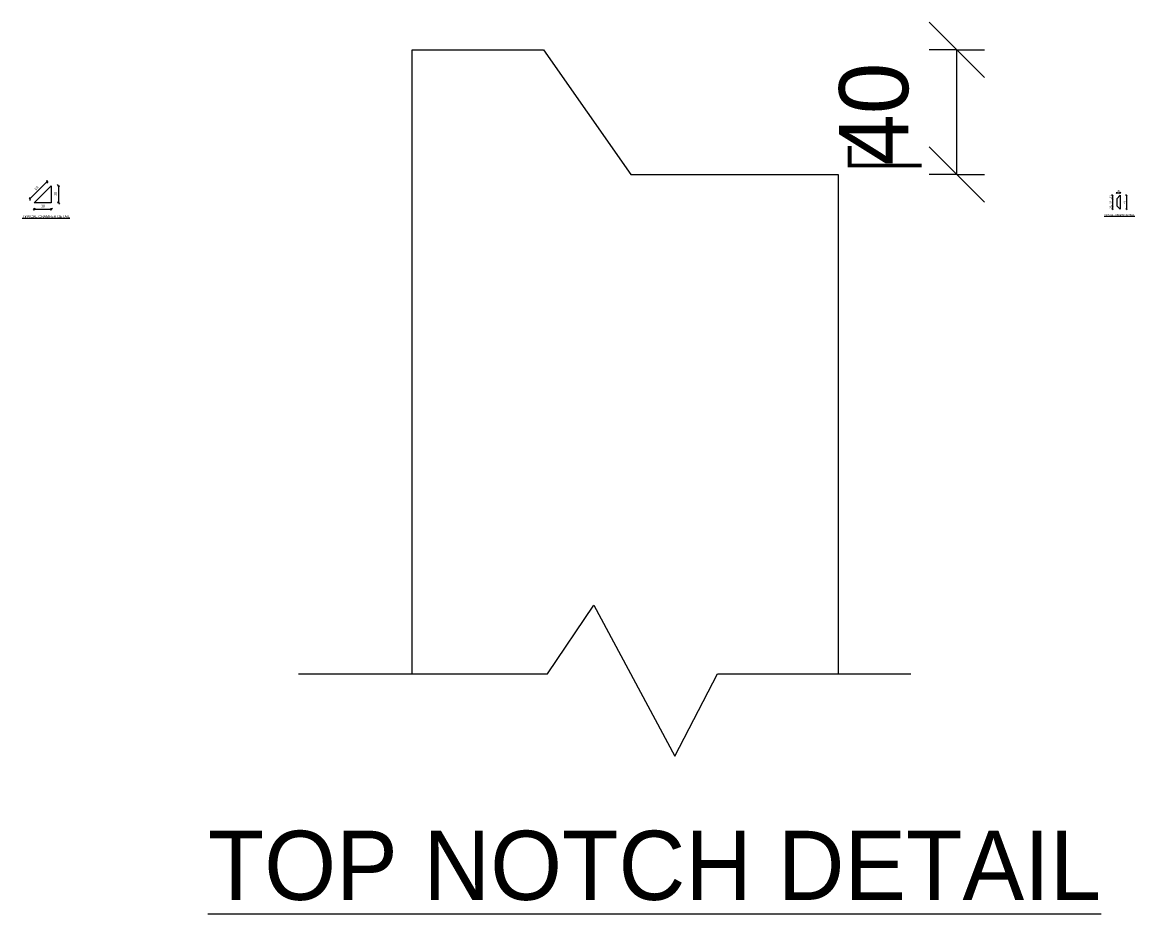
# Model space of a CAD drawing. Header units: millimetres. Extents: x -14573 to -64, y -12208 to 18539.
# Drawn here: x -3284 to -64, y 1067 to 3645 of the extents above; entities that cross this region are included whole.
import ezdxf

# ---------------------------------------------------------------- set-up
doc = ezdxf.new("R2010")
doc.units = ezdxf.units.MM
for name, color, linetype, lineweight in [('A-ANNO-DIMS', 211, 'Continuous', 9), ('A-ANNO-DIMS-2', 211, 'Continuous', 9), ('A-ANNO-DIMS-3', 211, 'Continuous', 9), ('A-ANNO-DIMS-80', 211, 'Continuous', 9), ('A-DETL-THIN', 151, 'Continuous', 18), ('G-ANNO-TEXT', 231, 'Continuous', 9)]:
    doc.layers.add(name, color=color, linetype=linetype, lineweight=lineweight)
doc.styles.add('Arial_2', font='arial.ttf', dxfattribs={"height": 7.5})
doc.styles.add('Arial_3', font='arial.ttf', dxfattribs={"height": 5})
doc.styles.add('Nirmala UI Semilight_2', font='NirmalaS.ttf', dxfattribs={"height": 7.5})
doc.styles.add('Nirmala UI Semilight_3', font='NirmalaS.ttf', dxfattribs={"height": 200})
doc.styles.add('Nirmala UI Semilight_4', font='NirmalaS.ttf', dxfattribs={"height": 200})
doc.styles.add('Nirmala UI Semilight_5', font='NirmalaS.ttf', dxfattribs={"height": 5})
doc.dimstyles.new('Arrow_Filled_-_2_5_NI_UI_2', dxfattribs={"dimscale": 304.8, "dimtxt": 7.85523, "dimasz": 0.019685, "dimexe": 0.009843, "dimexo": 0.0625, "dimgap": 0.009843, "dimtad": 1, "dimdec": 4, "dimzin": 0, "dimdsep": 46, "dimtxsty": 'Nirmala UI Semilight_2', "dimblk1": 'OBLIQUE', "dimblk2": 'OBLIQUE', "dimsah": 1, "dimcen": 0.09, "dimazin": 0, "dimtfac": 1, "dimtdec": 4, "dimtix": 1, "dimtmove": 0, "dimatfit": 3, "dimfxl": 0.009843, "dimfxlon": 1, "dimtvp": 1, "dimtolj": 1, "dimtzin": 0, "dimarcsym": 2})
doc.dimstyles.new('Arrow_Filled_-_2_5_NI_UI_4', dxfattribs={"dimscale": 304.8, "dimtxt": 209.472789, "dimasz": 0.524934, "dimexe": 0.262467, "dimexo": 0.0625, "dimgap": 0.262467, "dimtad": 1, "dimdec": 4, "dimzin": 0, "dimdsep": 46, "dimtxsty": 'Nirmala UI Semilight_3', "dimblk1": 'OBLIQUE', "dimblk2": 'OBLIQUE', "dimsah": 1, "dimcen": 0.09, "dimazin": 0, "dimtfac": 1, "dimtdec": 4, "dimtix": 1, "dimtmove": 0, "dimatfit": 3, "dimfxl": 0.262467, "dimfxlon": 1, "dimtvp": 1, "dimtolj": 1, "dimtzin": 0, "dimarcsym": 2})
doc.dimstyles.new('Arrow_Filled_-_2_5_NI_UI_5', dxfattribs={"dimscale": 304.8, "dimtxt": 5.23682, "dimasz": 0.013123, "dimexe": 0.006562, "dimexo": 0.0625, "dimgap": 0.006562, "dimtad": 1, "dimdec": 4, "dimzin": 0, "dimdsep": 46, "dimtxsty": 'Nirmala UI Semilight_5', "dimblk1": 'OBLIQUE', "dimblk2": 'OBLIQUE', "dimsah": 1, "dimcen": 0.09, "dimazin": 0, "dimtfac": 1, "dimtdec": 4, "dimtix": 1, "dimtmove": 0, "dimatfit": 3, "dimfxl": 0.006562, "dimfxlon": 1, "dimtvp": 1, "dimtolj": 1, "dimtzin": 0, "dimarcsym": 2})

# ---------------------------------------------------------------- blocks, each defined once
blk = doc.blocks.new('DIMBLOCK32-CHAMFER DETAIL')
at = {"layer": 'A-ANNO-DIMS-3'}
for p, q in [((-3249.7, 3104.9), (-3252.7, 3101.9)), ((-3249.7, 3104.9), (-3246.7, 3107.9)), ((-3249.7, 3104.9), (-3249.7, 3107.9)), ((-3249.7, 3104.9), (-3199.7, 3104.9)), ((-3249.7, 3104.9), (-3249.7, 3101.9)), ((-3199.7, 3104.9), (-3202.7, 3101.9)), ((-3199.7, 3104.9), (-3196.7, 3107.9)), ((-3199.7, 3104.9), (-3199.7, 3107.9)), ((-3199.7, 3104.9), (-3199.7, 3101.9))]:
    blk.add_line(p, q, dxfattribs=at)
at = {"layer": 'A-ANNO-DIMS-3', "color": 0, "insert": (-3229.6, 3117.7), "char_height": 7.5, "width": 11.654, "attachment_point": 1, "line_spacing_factor": 1.142579, "style": 'Nirmala UI Semilight_2'}
blk.add_mtext('\u202a10', dxfattribs=at)
blk = doc.blocks.new('_Oblique')
at = {"color": 0, "linetype": 'ByBlock', "lineweight": -2}
blk.add_line((-0.5, -0.5), (0.5, 0.5), dxfattribs=at)
blk = doc.blocks.new('DIMBLOCK33-CHAMFER DETAIL')
at = {"layer": 'A-ANNO-DIMS-3'}
for p, q in [((-3178.7, 3172.8), (-3181.7, 3175.8)), ((-3178.7, 3172.8), (-3181.7, 3172.8)), ((-3178.7, 3172.8), (-3178.7, 3122.8)), ((-3178.7, 3172.8), (-3175.7, 3169.8)), ((-3178.7, 3172.8), (-3175.7, 3172.8)), ((-3178.7, 3122.8), (-3181.7, 3125.8)), ((-3178.7, 3122.8), (-3181.7, 3122.8)), ((-3178.7, 3122.8), (-3175.7, 3119.8)), ((-3178.7, 3122.8), (-3175.7, 3122.8))]:
    blk.add_line(p, q, dxfattribs=at)
at = {"layer": 'A-ANNO-DIMS-3', "color": 0, "insert": (-3191.5, 3142.9), "char_height": 7.5, "width": 11.654, "attachment_point": 1, "rotation": 90, "line_spacing_factor": 1.142579, "style": 'Nirmala UI Semilight_2'}
blk.add_mtext('\u202a10', dxfattribs=at)
blk = doc.blocks.new('DIMBLOCK34-CHAMFER DETAIL')
at = {"layer": 'A-ANNO-DIMS-3'}
for p, q in [((-3211.6, 3184.7), (-3211.6, 3188.9)), ((-3261.6, 3134.7), (-3211.6, 3184.7)), ((-3211.6, 3184.7), (-3213.7, 3186.8)), ((-3211.6, 3184.7), (-3211.6, 3180.4)), ((-3211.6, 3184.7), (-3209.5, 3182.5)), ((-3261.6, 3134.7), (-3263.7, 3136.8)), ((-3261.6, 3134.7), (-3261.6, 3138.9)), ((-3261.6, 3134.7), (-3261.6, 3130.4)), ((-3261.6, 3134.7), (-3259.5, 3132.5))]:
    blk.add_line(p, q, dxfattribs=at)
at = {"layer": 'A-ANNO-DIMS-3', "color": 0, "insert": (-3249.1, 3165.2), "char_height": 7.5, "width": 11.826, "attachment_point": 1, "rotation": 45, "line_spacing_factor": 1.142579, "style": 'Nirmala UI Semilight_2'}
blk.add_mtext('\u202a14', dxfattribs=at)
blk = doc.blocks.new('DIMBLOCK38-TOP NOTCH DETAIL')
at = {"layer": 'A-ANNO-DIMS-80'}
for p, q in [((-579, 3565.5), (-659, 3645.5)), ((-579, 3565.5), (-659, 3565.5)), ((-579, 3205), (-579, 3565.5)), ((-579, 3565.5), (-499, 3485.5)), ((-579, 3565.5), (-499, 3565.5)), ((-579, 3205), (-659, 3285)), ((-579, 3205), (-659, 3205)), ((-579, 3205), (-499, 3125)), ((-579, 3205), (-499, 3205))]:
    blk.add_line(p, q, dxfattribs=at)
at = {"layer": 'A-ANNO-DIMS-80', "color": 0, "insert": (-919.9, 3231), "char_height": 200, "width": 370.196, "attachment_point": 1, "rotation": 90, "line_spacing_factor": 1.142579, "style": 'Nirmala UI Semilight_3'}
blk.add_mtext('\u202a40', dxfattribs=at)
blk = doc.blocks.new('DIMBLOCK39-GROOVE DETAIL')
at = {"layer": 'A-ANNO-DIMS-2'}
for p, q in [((-116.5, 3152), (-118.5, 3150)), ((-116.5, 3152), (-114.5, 3154)), ((-116.5, 3152), (-116.5, 3154)), ((-116.5, 3152), (-106.5, 3152)), ((-116.5, 3152), (-116.5, 3150)), ((-106.5, 3152), (-108.5, 3150)), ((-106.5, 3152), (-104.5, 3154)), ((-106.5, 3152), (-106.5, 3154)), ((-106.5, 3152), (-106.5, 3150))]:
    blk.add_line(p, q, dxfattribs=at)
at = {"layer": 'A-ANNO-DIMS-2', "color": 0, "insert": (-114.7, 3160.6), "char_height": 5, "width": 7.77, "attachment_point": 1, "line_spacing_factor": 1.142579, "style": 'Nirmala UI Semilight_5'}
blk.add_mtext('10', dxfattribs=at)
blk = doc.blocks.new('DIMBLOCK40-GROOVE DETAIL')
at = {"layer": 'A-ANNO-DIMS-2'}
for p, q in [((-128.6, 3144.9), (-130.6, 3146.9)), ((-128.6, 3144.9), (-130.6, 3144.9)), ((-128.6, 3134.9), (-130.6, 3136.9)), ((-128.6, 3134.9), (-130.6, 3134.9)), ((-128.6, 3144.9), (-128.6, 3134.9)), ((-128.6, 3144.9), (-126.6, 3142.9)), ((-128.6, 3144.9), (-126.6, 3144.9)), ((-128.6, 3134.9), (-126.6, 3132.9)), ((-128.6, 3134.9), (-126.6, 3134.9))]:
    blk.add_line(p, q, dxfattribs=at)
at = {"layer": 'A-ANNO-DIMS-2', "color": 0, "insert": (-137.1, 3136.7), "char_height": 5, "width": 7.77, "attachment_point": 1, "rotation": 90, "line_spacing_factor": 1.142579, "style": 'Nirmala UI Semilight_5'}
blk.add_mtext('10', dxfattribs=at)
blk = doc.blocks.new('DIMBLOCK41-GROOVE DETAIL')
at = {"layer": 'A-ANNO-DIMS-2'}
for p, q in [((-128.6, 3134.9), (-130.6, 3136.9)), ((-128.6, 3134.9), (-130.6, 3134.9)), ((-128.6, 3134.9), (-128.6, 3114.9)), ((-128.6, 3134.9), (-126.6, 3132.9)), ((-128.6, 3134.9), (-126.6, 3134.9)), ((-128.6, 3114.9), (-130.6, 3116.9)), ((-128.6, 3114.9), (-130.6, 3114.9)), ((-128.6, 3114.9), (-126.6, 3112.9)), ((-128.6, 3114.9), (-126.6, 3114.9))]:
    blk.add_line(p, q, dxfattribs=at)
at = {"layer": 'A-ANNO-DIMS-2', "color": 0, "insert": (-137.1, 3121.1), "char_height": 5, "width": 9.141, "attachment_point": 1, "rotation": 90, "line_spacing_factor": 1.142579, "style": 'Nirmala UI Semilight_5'}
blk.add_mtext('20', dxfattribs=at)
blk = doc.blocks.new('DIMBLOCK42-GROOVE DETAIL')
at = {"layer": 'A-ANNO-DIMS-2'}
for p, q in [((-128.6, 3114.9), (-130.6, 3116.9)), ((-128.6, 3114.9), (-130.6, 3114.9)), ((-128.6, 3104.9), (-130.6, 3106.9)), ((-128.6, 3104.9), (-130.6, 3104.9)), ((-128.6, 3114.9), (-128.6, 3104.9)), ((-128.6, 3114.9), (-126.6, 3112.9)), ((-128.6, 3114.9), (-126.6, 3114.9)), ((-128.6, 3104.9), (-126.6, 3102.9)), ((-128.6, 3104.9), (-126.6, 3104.9))]:
    blk.add_line(p, q, dxfattribs=at)
at = {"layer": 'A-ANNO-DIMS-2', "color": 0, "insert": (-137.1, 3106.7), "char_height": 5, "width": 7.77, "attachment_point": 1, "rotation": 90, "line_spacing_factor": 1.142579, "style": 'Nirmala UI Semilight_5'}
blk.add_mtext('10', dxfattribs=at)
blk = doc.blocks.new('DIMBLOCK43-GROOVE DETAIL')
at = {"layer": 'A-ANNO-DIMS-2'}
for p, q in [((-88.4, 3144.9), (-90.4, 3146.9)), ((-88.4, 3144.9), (-90.4, 3144.9)), ((-88.4, 3144.9), (-88.4, 3104.9)), ((-88.4, 3144.9), (-86.4, 3142.9)), ((-88.4, 3144.9), (-86.4, 3144.9)), ((-88.4, 3104.9), (-90.4, 3106.9)), ((-88.4, 3104.9), (-90.4, 3104.9)), ((-88.4, 3104.9), (-86.4, 3102.9)), ((-88.4, 3104.9), (-86.4, 3104.9))]:
    blk.add_line(p, q, dxfattribs=at)
at = {"layer": 'A-ANNO-DIMS-2', "color": 0, "insert": (-96.9, 3121.1), "char_height": 5, "width": 9.255, "attachment_point": 1, "rotation": 90, "line_spacing_factor": 1.142579, "style": 'Nirmala UI Semilight_5'}
blk.add_mtext('40', dxfattribs=at)

msp = doc.modelspace()

# ---------------------------------------------------------------- linework, layer by layer
at = {"layer": 'A-DETL-THIN', "lineweight": 9}
for p, q in [((-2155.00445, 1760.77489), (-2155.00445, 3565.45823)), ((-2155.00445, 3565.45823), (-1775.00445, 3565.45823)), ((-1775.00445, 3565.45823), (-1522.63082, 3205.03133)), ((-1522.63082, 3205.03133), (-922.63082, 3205.03133)), ((-922.63082, 3205.03133), (-922.63082, 1760.77489)), ((-1764.02466, 1760.77489), (-1629.81837, 1959.7439)), ((-1629.81837, 1959.7439), (-1395.61858, 1523.30928)), ((-2484.02466, 1760.77489), (-1764.02466, 1760.77489)), ((-1395.61858, 1523.30928), (-1271.98987, 1760.77489)), ((-1271.98987, 1760.77489), (-711.98987, 1760.77489))]:
    msp.add_line(p, q, dxfattribs=at)
at = {"layer": 'A-DETL-THIN'}
for p, q in [((-3199.73562, 3172.79249), (-3249.73562, 3122.79249)), ((-3199.73562, 3172.79249), (-3199.73562, 3122.79249)), ((-116.47798, 3134.93342), (-106.47798, 3144.93342)), ((-116.47798, 3134.93342), (-116.47798, 3114.93342)), ((-116.47798, 3134.93342), (-115.67798, 3134.93342)), ((-106.47798, 3144.93342), (-106.47798, 3104.93342)), ((-3199.73562, 3122.79249), (-3249.73562, 3122.79249)), ((-116.47798, 3114.93342), (-106.47798, 3104.93342)), ((-116.47798, 3114.93342), (-115.67798, 3114.93342))]:
    msp.add_line(p, q, dxfattribs=at)

# ---------------------------------------------------------------- texts
at = {"layer": 'G-ANNO-TEXT', "color": 7, "attachment_point": 1}
for s, insert, char_height, width, style in [('\\LTYPICAL GROOVE DETAIL', (-152.47922, 3090.65698), 5, 106.784775, 'Arial_3'), ('\\LTYPICAL CHAMFER DETAIL', (-3283.81384, 3087.48198), 7.5, 166.9113375, 'Arial_2'), ('\\LTOP NOTCH DETAIL', (-2746.90322, 1307.16895), 200, 2975.864, 'Nirmala UI Semilight_4')]:
    msp.add_mtext(s, dxfattribs=dict(at, insert=insert, char_height=char_height, width=width, style=style))

# ---------------------------------------------------------------- dimensions: what is measured, and where the dimension line sits
at = {"layer": 'A-ANNO-DIMS'}
for base, p1, p2, angle, text, dimstyle, override, picture, middle in [((-578.97533, 3565.45823), (-658.97533, 3205.03133), (-658.97533, 3565.45823), 90, '\u202a40', 'Arrow_Filled_-_2_5_NI_UI_4', {"dimpost": '<>', "dimfxl": 360.426899}, 'DIMBLOCK38-TOP NOTCH DETAIL', (-779.4075, 3385.24478)), ((-3211.59525, 3184.65212), (-3259.47393, 3132.5308), (-3209.47393, 3182.5308), 45, '\u202a14', 'Arrow_Filled_-_2_5_NI_UI_2', {"dimpost": '<>', "dimfxl": 70.710678}, 'DIMBLOCK34-CHAMFER DETAIL', (-3241.9248, 3164.98167)), ((-3178.7283, 3122.79249), (-3181.7283, 3172.79249), (-3181.7283, 3122.79249), 90, '\u202a10', 'Arrow_Filled_-_2_5_NI_UI_2', {"dimpost": '<>', "dimfxl": 50}, 'DIMBLOCK33-CHAMFER DETAIL', (-3186.26543, 3147.79249))]:
    dim = msp.add_linear_dim(base=base, p1=p1, p2=p2, angle=angle, text=text, dimstyle=dimstyle, override=override, dxfattribs=at)
    dim.commit()
    dim.dimension.update_dxf_attribs({"geometry": picture, "text_midpoint": middle})
dim = msp.add_linear_dim(base=(-106.47798, 3152.04854), p1=(-116.47798, 3150.04854), p2=(-106.47798, 3150.04854), dimstyle='Arrow_Filled_-_2_5_NI_UI_5', override={"dimpost": '<>', "dimfxl": 10}, dxfattribs=at)
dim.commit()
dim.dimension.update_dxf_attribs({"geometry": 'DIMBLOCK39-GROOVE DETAIL', "text_midpoint": (-111.47798, 3156.64617)})
for base, p1, p2, override, picture, middle in [((-128.5785, 3134.93342), (-126.5785, 3144.93342), (-126.5785, 3134.93342), {"dimpost": '<>', "dimfxl": 10}, 'DIMBLOCK40-GROOVE DETAIL', (-133.17613, 3139.93342)), ((-128.5785, 3114.93342), (-126.5785, 3134.93342), (-126.5785, 3114.93342), {"dimpost": '<>', "dimfxl": 20}, 'DIMBLOCK41-GROOVE DETAIL', (-133.16218, 3124.93342)), ((-88.40186, 3104.93342), (-90.40186, 3144.93342), (-90.40186, 3104.93342), {"dimpost": '<>', "dimfxl": 40}, 'DIMBLOCK43-GROOVE DETAIL', (-92.98554, 3124.93342)), ((-128.5785, 3104.93342), (-126.5785, 3114.93342), (-126.5785, 3104.93342), {"dimpost": '<>', "dimfxl": 10}, 'DIMBLOCK42-GROOVE DETAIL', (-133.17613, 3109.93342))]:
    dim = msp.add_linear_dim(base=base, p1=p1, p2=p2, angle=90, dimstyle='Arrow_Filled_-_2_5_NI_UI_5', override=override, dxfattribs=at)
    dim.commit()
    dim.dimension.update_dxf_attribs({"geometry": picture, "text_midpoint": middle})
dim = msp.add_linear_dim(base=(-3199.73562, 3104.90761), p1=(-3249.73562, 3107.90761), p2=(-3199.73562, 3107.90761), text='\u202a10', dimstyle='Arrow_Filled_-_2_5_NI_UI_2', override={"dimpost": '<>', "dimfxl": 50}, dxfattribs=at)
dim.commit()
dim.dimension.update_dxf_attribs({"geometry": 'DIMBLOCK32-CHAMFER DETAIL', "text_midpoint": (-3224.73562, 3112.44474)})

doc.saveas('drawing.dxf')
